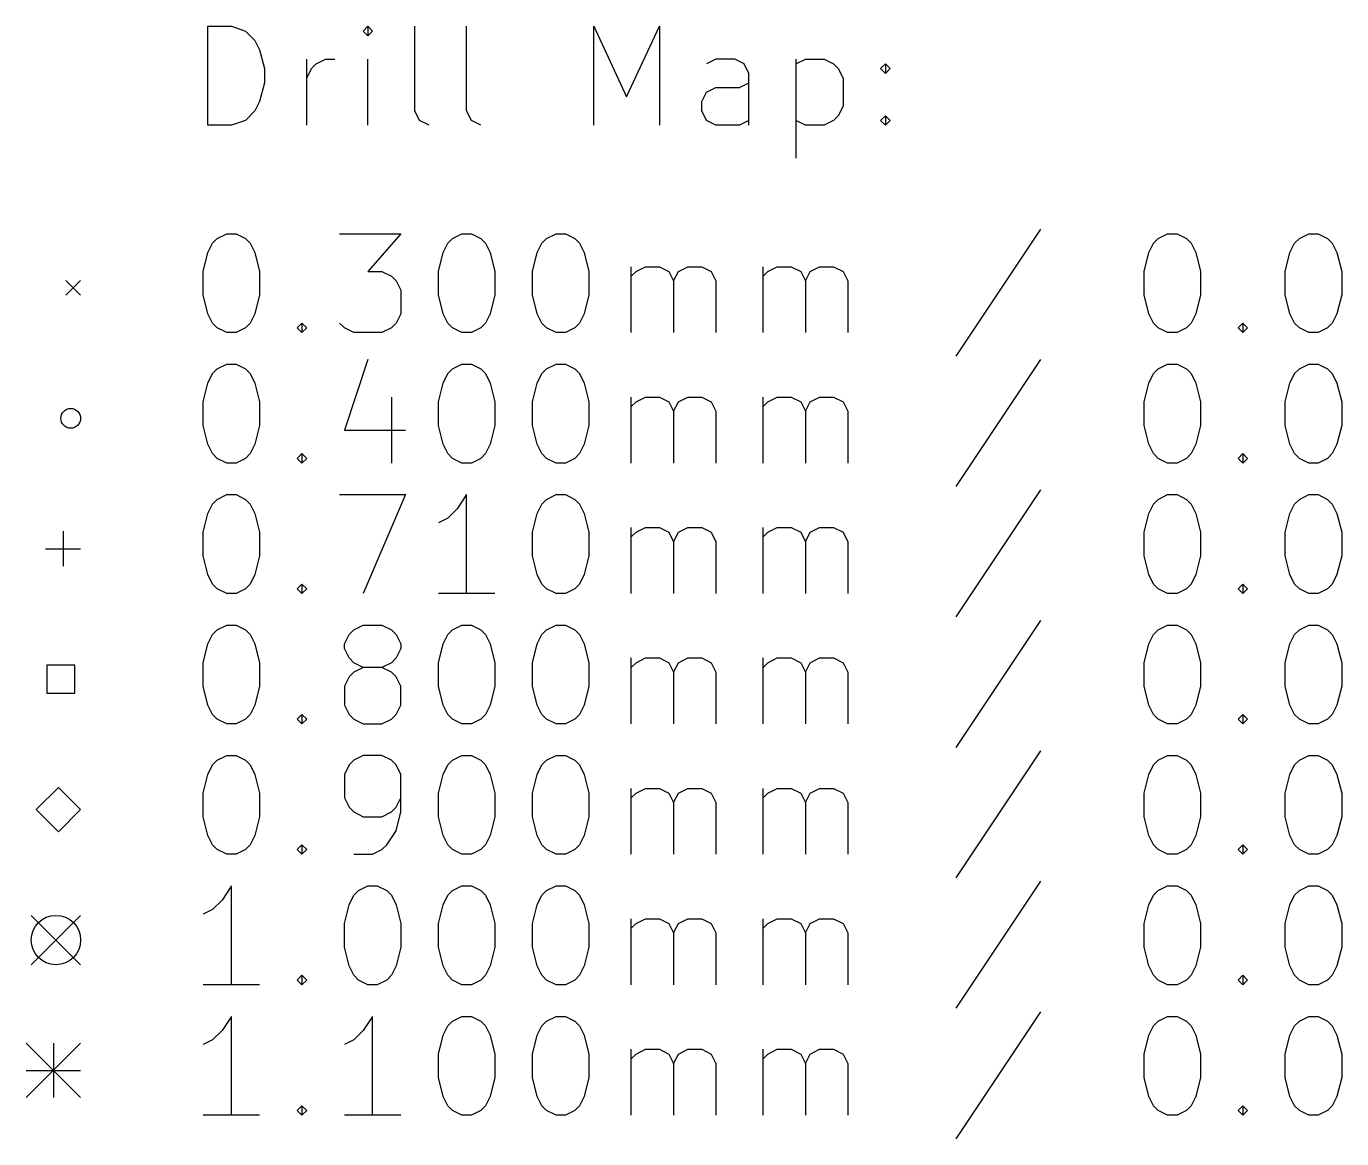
# Model space of a CAD drawing. Extents: x 56 to 278, y -164 to -19.
# Drawn here: x 55.85 to 82.48, y -163.67 to -141.16 of the extents above; entities that cross this region are included whole.
import ezdxf

# ---------------------------------------------------------------- set-up
doc = ezdxf.new("R2010")
doc.units = 0
doc.layers.add('BLACK', color=7, linetype='CONTINUOUS')

msp = doc.modelspace()

# ---------------------------------------------------------------- linework, layer by layer
at = {"layer": 'BLACK', "linetype": 'CONTINUOUS'}
for p, q in [((59.5262, -143.155), (59.5262, -141.155)), ((59.5262, -141.155), (60.0024, -141.155)), ((60.0024, -141.155), (60.2881, -141.25)), ((60.2881, -141.25), (60.4786, -141.44)), ((62.7643, -141.155), (62.669, -141.25)), ((62.669, -141.25), (62.7643, -141.345)), ((62.8595, -141.25), (62.7643, -141.155)), ((62.7643, -141.155), (62.7643, -141.345)), ((62.7643, -141.345), (62.8595, -141.25)), ((63.7167, -142.869), (63.7167, -141.155)), ((64.7643, -142.869), (64.7643, -141.155)), ((67.3357, -143.155), (67.3357, -141.155)), ((67.3357, -141.155), (68.0024, -142.583)), ((68.0024, -142.583), (68.669, -141.155)), ((68.669, -141.155), (68.669, -143.155)), ((60.4786, -141.44), (60.5738, -141.631)), ((60.5738, -141.631), (60.669, -142.012)), ((61.5262, -143.155), (61.5262, -141.821)), ((61.6214, -142.012), (61.7167, -141.917)), ((61.7167, -141.917), (61.9071, -141.821)), ((61.9071, -141.821), (62.0976, -141.821)), ((62.7643, -143.155), (62.7643, -141.821)), ((69.8119, -141.821), (69.6214, -141.917)), ((70.1929, -141.821), (69.8119, -141.821)), ((70.3833, -141.917), (70.1929, -141.821)), ((70.4786, -142.107), (70.3833, -141.917)), ((71.431, -141.821), (71.431, -143.821)), ((71.431, -141.917), (71.6214, -141.821)), ((71.6214, -141.821), (72.0024, -141.821)), ((72.0024, -141.821), (72.1929, -141.917)), ((72.1929, -141.917), (72.2881, -142.012)), ((73.1452, -142.012), (73.2405, -141.917)), ((73.2405, -141.917), (73.3357, -142.012)), ((73.2405, -141.917), (73.2405, -142.107)), ((60.669, -142.012), (60.669, -142.298)), ((61.5262, -142.202), (61.6214, -142.012)), ((70.4786, -143.155), (70.4786, -142.107)), ((72.2881, -142.012), (72.3833, -142.202)), ((73.2405, -142.107), (73.1452, -142.012)), ((73.3357, -142.012), (73.2405, -142.107)), ((60.669, -142.298), (60.5738, -142.679)), ((69.6214, -142.488), (69.8119, -142.393)), ((69.8119, -142.393), (70.2881, -142.393)), ((70.2881, -142.393), (70.4786, -142.298)), ((72.3833, -142.202), (72.3833, -142.774)), ((60.5738, -142.679), (60.4786, -142.869)), ((69.5262, -142.679), (69.6214, -142.488)), ((69.5262, -142.869), (69.5262, -142.679)), ((60.4786, -142.869), (60.2881, -143.06)), ((63.8119, -143.06), (63.7167, -142.869)), ((64.8595, -143.06), (64.7643, -142.869)), ((69.6214, -143.06), (69.5262, -142.869)), ((72.2881, -142.964), (72.1929, -143.06)), ((72.3833, -142.774), (72.2881, -142.964)), ((73.1452, -143.06), (73.2405, -142.964)), ((73.2405, -142.964), (73.3357, -143.06)), ((73.2405, -142.964), (73.2405, -143.155)), ((60.0024, -143.155), (59.5262, -143.155)), ((60.2881, -143.06), (60.0024, -143.155)), ((64.0024, -143.155), (63.8119, -143.06)), ((65.05, -143.155), (64.8595, -143.06)), ((69.8119, -143.155), (69.6214, -143.06)), ((70.2881, -143.155), (69.8119, -143.155)), ((70.4786, -143.06), (70.2881, -143.155)), ((71.6214, -143.155), (71.431, -143.06)), ((72.0024, -143.155), (71.6214, -143.155)), ((72.1929, -143.06), (72.0024, -143.155)), ((73.2405, -143.155), (73.1452, -143.06)), ((73.3357, -143.06), (73.2405, -143.155)), ((59.7167, -145.45), (59.9071, -145.355)), ((59.9071, -145.355), (60.0976, -145.355)), ((60.0976, -145.355), (60.2881, -145.45)), ((62.1929, -145.355), (63.431, -145.355)), ((63.431, -145.355), (62.7643, -146.117)), ((64.4786, -145.45), (64.669, -145.355)), ((64.669, -145.355), (64.8595, -145.355)), ((64.8595, -145.355), (65.05, -145.45)), ((66.3833, -145.45), (66.5738, -145.355)), ((66.5738, -145.355), (66.7643, -145.355)), ((66.7643, -145.355), (66.9548, -145.45)), ((76.3833, -145.26), (74.669, -147.831)), ((78.7643, -145.45), (78.9548, -145.355)), ((78.9548, -145.355), (79.1452, -145.355)), ((79.1452, -145.355), (79.3357, -145.45)), ((81.6214, -145.45), (81.8119, -145.355)), ((81.8119, -145.355), (82.0024, -145.355)), ((82.0024, -145.355), (82.1929, -145.45)), ((59.5262, -145.736), (59.6214, -145.545)), ((59.6214, -145.545), (59.7167, -145.45)), ((60.2881, -145.45), (60.3833, -145.545)), ((60.3833, -145.545), (60.4786, -145.736)), ((64.2881, -145.736), (64.3833, -145.545)), ((64.3833, -145.545), (64.4786, -145.45)), ((65.05, -145.45), (65.1452, -145.545)), ((65.1452, -145.545), (65.2405, -145.736)), ((66.1929, -145.736), (66.2881, -145.545)), ((66.2881, -145.545), (66.3833, -145.45)), ((66.9548, -145.45), (67.05, -145.545)), ((67.05, -145.545), (67.1452, -145.736)), ((78.5738, -145.736), (78.669, -145.545)), ((78.669, -145.545), (78.7643, -145.45)), ((79.3357, -145.45), (79.431, -145.545)), ((79.431, -145.545), (79.5262, -145.736)), ((81.431, -145.736), (81.5262, -145.545)), ((81.5262, -145.545), (81.6214, -145.45)), ((82.1929, -145.45), (82.2881, -145.545)), ((82.2881, -145.545), (82.3833, -145.736)), ((59.431, -146.117), (59.5262, -145.736)), ((60.4786, -145.736), (60.5738, -146.117)), ((64.1929, -146.117), (64.2881, -145.736)), ((65.2405, -145.736), (65.3357, -146.117)), ((66.0976, -146.117), (66.1929, -145.736)), ((67.1452, -145.736), (67.2405, -146.117)), ((78.4786, -146.117), (78.5738, -145.736)), ((79.5262, -145.736), (79.6214, -146.117)), ((81.3357, -146.117), (81.431, -145.736)), ((82.3833, -145.736), (82.4786, -146.117)), ((59.431, -146.593), (59.431, -146.117)), ((60.5738, -146.117), (60.5738, -146.593)), ((62.7643, -146.117), (63.05, -146.117)), ((63.05, -146.117), (63.2405, -146.212)), ((64.1929, -146.593), (64.1929, -146.117)), ((65.3357, -146.117), (65.3357, -146.593)), ((66.0976, -146.593), (66.0976, -146.117)), ((67.2405, -146.117), (67.2405, -146.593)), ((68.0976, -147.355), (68.0976, -146.021)), ((68.0976, -146.212), (68.1929, -146.117)), ((68.1929, -146.117), (68.3833, -146.021)), ((68.3833, -146.021), (68.669, -146.021)), ((68.669, -146.021), (68.8595, -146.117)), ((68.8595, -146.117), (68.9548, -146.307)), ((68.9548, -146.307), (69.05, -146.117)), ((69.05, -146.117), (69.2405, -146.021)), ((69.2405, -146.021), (69.5262, -146.021)), ((69.5262, -146.021), (69.7167, -146.117)), ((69.7167, -146.117), (69.8119, -146.307)), ((70.7643, -147.355), (70.7643, -146.021)), ((70.7643, -146.212), (70.8595, -146.117)), ((70.8595, -146.117), (71.05, -146.021)), ((71.05, -146.021), (71.3357, -146.021)), ((71.3357, -146.021), (71.5262, -146.117)), ((71.5262, -146.117), (71.6214, -146.307)), ((71.6214, -146.307), (71.7167, -146.117)), ((71.7167, -146.117), (71.9071, -146.021)), ((71.9071, -146.021), (72.1929, -146.021)), ((72.1929, -146.021), (72.3833, -146.117)), ((72.3833, -146.117), (72.4786, -146.307)), ((78.4786, -146.593), (78.4786, -146.117)), ((79.6214, -146.117), (79.6214, -146.593)), ((81.3357, -146.593), (81.3357, -146.117)), ((82.4786, -146.117), (82.4786, -146.593)), ((56.65, -146.3), (56.95, -146.6)), ((56.95, -146.3), (56.65, -146.6)), ((63.2405, -146.212), (63.3357, -146.307)), ((63.3357, -146.307), (63.431, -146.498)), ((68.9548, -146.307), (68.9548, -147.355)), ((69.8119, -146.307), (69.8119, -147.355)), ((71.6214, -146.307), (71.6214, -147.355)), ((72.4786, -146.307), (72.4786, -147.355)), ((59.5262, -146.974), (59.431, -146.593)), ((60.5738, -146.593), (60.4786, -146.974)), ((63.431, -146.498), (63.431, -146.974)), ((64.2881, -146.974), (64.1929, -146.593)), ((65.3357, -146.593), (65.2405, -146.974)), ((66.1929, -146.974), (66.0976, -146.593)), ((67.2405, -146.593), (67.1452, -146.974)), ((78.5738, -146.974), (78.4786, -146.593)), ((79.6214, -146.593), (79.5262, -146.974)), ((81.431, -146.974), (81.3357, -146.593)), ((82.4786, -146.593), (82.3833, -146.974)), ((59.6214, -147.164), (59.5262, -146.974)), ((60.4786, -146.974), (60.3833, -147.164)), ((63.431, -146.974), (63.3357, -147.164)), ((64.3833, -147.164), (64.2881, -146.974)), ((65.2405, -146.974), (65.1452, -147.164)), ((66.2881, -147.164), (66.1929, -146.974)), ((67.1452, -146.974), (67.05, -147.164)), ((78.669, -147.164), (78.5738, -146.974)), ((79.5262, -146.974), (79.431, -147.164)), ((81.5262, -147.164), (81.431, -146.974)), ((82.3833, -146.974), (82.2881, -147.164)), ((59.7167, -147.26), (59.6214, -147.164)), ((60.3833, -147.164), (60.2881, -147.26)), ((61.3357, -147.26), (61.431, -147.164)), ((61.431, -147.164), (61.5262, -147.26)), ((61.431, -147.164), (61.431, -147.355)), ((62.2881, -147.26), (62.1929, -147.164)), ((63.3357, -147.164), (63.2405, -147.26)), ((64.4786, -147.26), (64.3833, -147.164)), ((65.1452, -147.164), (65.05, -147.26)), ((66.3833, -147.26), (66.2881, -147.164)), ((67.05, -147.164), (66.9548, -147.26)), ((78.7643, -147.26), (78.669, -147.164)), ((79.431, -147.164), (79.3357, -147.26)), ((80.3833, -147.26), (80.4786, -147.164)), ((80.4786, -147.164), (80.5738, -147.26)), ((80.4786, -147.164), (80.4786, -147.355)), ((81.6214, -147.26), (81.5262, -147.164)), ((82.2881, -147.164), (82.1929, -147.26)), ((59.9071, -147.355), (59.7167, -147.26)), ((60.0976, -147.355), (59.9071, -147.355)), ((60.2881, -147.26), (60.0976, -147.355)), ((61.431, -147.355), (61.3357, -147.26)), ((61.5262, -147.26), (61.431, -147.355)), ((62.4786, -147.355), (62.2881, -147.26)), ((63.05, -147.355), (62.4786, -147.355)), ((63.2405, -147.26), (63.05, -147.355)), ((64.669, -147.355), (64.4786, -147.26)), ((64.8595, -147.355), (64.669, -147.355)), ((65.05, -147.26), (64.8595, -147.355)), ((66.5738, -147.355), (66.3833, -147.26)), ((66.7643, -147.355), (66.5738, -147.355)), ((66.9548, -147.26), (66.7643, -147.355)), ((78.9548, -147.355), (78.7643, -147.26)), ((79.1452, -147.355), (78.9548, -147.355)), ((79.3357, -147.26), (79.1452, -147.355)), ((80.4786, -147.355), (80.3833, -147.26)), ((80.5738, -147.26), (80.4786, -147.355)), ((81.8119, -147.355), (81.6214, -147.26)), ((82.0024, -147.355), (81.8119, -147.355)), ((82.1929, -147.26), (82.0024, -147.355)), ((59.7167, -148.09), (59.9071, -147.995)), ((59.9071, -147.995), (60.0976, -147.995)), ((60.0976, -147.995), (60.2881, -148.09)), ((62.7643, -147.9), (62.2881, -149.328)), ((64.4786, -148.09), (64.669, -147.995)), ((64.669, -147.995), (64.8595, -147.995)), ((64.8595, -147.995), (65.05, -148.09)), ((66.3833, -148.09), (66.5738, -147.995)), ((66.5738, -147.995), (66.7643, -147.995)), ((66.7643, -147.995), (66.9548, -148.09)), ((76.3833, -147.9), (74.669, -150.471)), ((78.7643, -148.09), (78.9548, -147.995)), ((78.9548, -147.995), (79.1452, -147.995)), ((79.1452, -147.995), (79.3357, -148.09)), ((81.6214, -148.09), (81.8119, -147.995)), ((81.8119, -147.995), (82.0024, -147.995)), ((82.0024, -147.995), (82.1929, -148.09)), ((59.5262, -148.376), (59.6214, -148.185)), ((59.6214, -148.185), (59.7167, -148.09)), ((60.2881, -148.09), (60.3833, -148.185)), ((60.3833, -148.185), (60.4786, -148.376)), ((64.2881, -148.376), (64.3833, -148.185)), ((64.3833, -148.185), (64.4786, -148.09)), ((65.05, -148.09), (65.1452, -148.185)), ((65.1452, -148.185), (65.2405, -148.376)), ((66.1929, -148.376), (66.2881, -148.185)), ((66.2881, -148.185), (66.3833, -148.09)), ((66.9548, -148.09), (67.05, -148.185)), ((67.05, -148.185), (67.1452, -148.376)), ((78.5738, -148.376), (78.669, -148.185)), ((78.669, -148.185), (78.7643, -148.09)), ((79.3357, -148.09), (79.431, -148.185)), ((79.431, -148.185), (79.5262, -148.376)), ((81.431, -148.376), (81.5262, -148.185)), ((81.5262, -148.185), (81.6214, -148.09)), ((82.1929, -148.09), (82.2881, -148.185)), ((82.2881, -148.185), (82.3833, -148.376)), ((59.431, -148.757), (59.5262, -148.376)), ((60.4786, -148.376), (60.5738, -148.757)), ((64.1929, -148.757), (64.2881, -148.376)), ((65.2405, -148.376), (65.3357, -148.757)), ((66.0976, -148.757), (66.1929, -148.376)), ((67.1452, -148.376), (67.2405, -148.757)), ((78.4786, -148.757), (78.5738, -148.376)), ((79.5262, -148.376), (79.6214, -148.757)), ((81.3357, -148.757), (81.431, -148.376)), ((82.3833, -148.376), (82.4786, -148.757)), ((59.431, -149.233), (59.431, -148.757)), ((60.5738, -148.757), (60.5738, -149.233)), ((63.2405, -148.661), (63.2405, -149.995)), ((64.1929, -149.233), (64.1929, -148.757)), ((65.3357, -148.757), (65.3357, -149.233)), ((66.0976, -149.233), (66.0976, -148.757)), ((67.2405, -148.757), (67.2405, -149.233)), ((68.0976, -149.995), (68.0976, -148.661)), ((68.0976, -148.852), (68.1929, -148.757)), ((68.1929, -148.757), (68.3833, -148.661)), ((68.3833, -148.661), (68.669, -148.661)), ((68.669, -148.661), (68.8595, -148.757)), ((68.8595, -148.757), (68.9548, -148.947)), ((68.9548, -148.947), (69.05, -148.757)), ((69.05, -148.757), (69.2405, -148.661)), ((69.2405, -148.661), (69.5262, -148.661)), ((69.5262, -148.661), (69.7167, -148.757)), ((69.7167, -148.757), (69.8119, -148.947)), ((70.7643, -149.995), (70.7643, -148.661)), ((70.7643, -148.852), (70.8595, -148.757)), ((70.8595, -148.757), (71.05, -148.661)), ((71.05, -148.661), (71.3357, -148.661)), ((71.3357, -148.661), (71.5262, -148.757)), ((71.5262, -148.757), (71.6214, -148.947)), ((71.6214, -148.947), (71.7167, -148.757)), ((71.7167, -148.757), (71.9071, -148.661)), ((71.9071, -148.661), (72.1929, -148.661)), ((72.1929, -148.661), (72.3833, -148.757)), ((72.3833, -148.757), (72.4786, -148.947)), ((78.4786, -149.233), (78.4786, -148.757)), ((79.6214, -148.757), (79.6214, -149.233)), ((81.3357, -149.233), (81.3357, -148.757)), ((82.4786, -148.757), (82.4786, -149.233)), ((68.9548, -148.947), (68.9548, -149.995)), ((69.8119, -148.947), (69.8119, -149.995)), ((71.6214, -148.947), (71.6214, -149.995)), ((72.4786, -148.947), (72.4786, -149.995)), ((59.5262, -149.614), (59.431, -149.233)), ((60.5738, -149.233), (60.4786, -149.614)), ((62.2881, -149.328), (63.5262, -149.328)), ((64.2881, -149.614), (64.1929, -149.233)), ((65.3357, -149.233), (65.2405, -149.614)), ((66.1929, -149.614), (66.0976, -149.233)), ((67.2405, -149.233), (67.1452, -149.614)), ((78.5738, -149.614), (78.4786, -149.233)), ((79.6214, -149.233), (79.5262, -149.614)), ((81.431, -149.614), (81.3357, -149.233)), ((82.4786, -149.233), (82.3833, -149.614)), ((59.6214, -149.804), (59.5262, -149.614)), ((60.4786, -149.614), (60.3833, -149.804)), ((64.3833, -149.804), (64.2881, -149.614)), ((65.2405, -149.614), (65.1452, -149.804)), ((66.2881, -149.804), (66.1929, -149.614)), ((67.1452, -149.614), (67.05, -149.804)), ((78.669, -149.804), (78.5738, -149.614)), ((79.5262, -149.614), (79.431, -149.804)), ((81.5262, -149.804), (81.431, -149.614)), ((82.3833, -149.614), (82.2881, -149.804)), ((59.7167, -149.9), (59.6214, -149.804)), ((59.9071, -149.995), (59.7167, -149.9)), ((60.2881, -149.9), (60.0976, -149.995)), ((60.3833, -149.804), (60.2881, -149.9)), ((61.3357, -149.9), (61.431, -149.804)), ((61.431, -149.995), (61.3357, -149.9)), ((61.431, -149.804), (61.5262, -149.9)), ((61.431, -149.804), (61.431, -149.995)), ((61.5262, -149.9), (61.431, -149.995)), ((64.4786, -149.9), (64.3833, -149.804)), ((64.669, -149.995), (64.4786, -149.9)), ((65.05, -149.9), (64.8595, -149.995)), ((65.1452, -149.804), (65.05, -149.9)), ((66.3833, -149.9), (66.2881, -149.804)), ((66.5738, -149.995), (66.3833, -149.9)), ((66.9548, -149.9), (66.7643, -149.995)), ((67.05, -149.804), (66.9548, -149.9)), ((78.7643, -149.9), (78.669, -149.804)), ((78.9548, -149.995), (78.7643, -149.9)), ((79.3357, -149.9), (79.1452, -149.995)), ((79.431, -149.804), (79.3357, -149.9)), ((80.3833, -149.9), (80.4786, -149.804)), ((80.4786, -149.995), (80.3833, -149.9)), ((80.4786, -149.804), (80.5738, -149.9)), ((80.4786, -149.804), (80.4786, -149.995)), ((80.5738, -149.9), (80.4786, -149.995)), ((81.6214, -149.9), (81.5262, -149.804)), ((81.8119, -149.995), (81.6214, -149.9)), ((82.1929, -149.9), (82.0024, -149.995)), ((82.2881, -149.804), (82.1929, -149.9)), ((60.0976, -149.995), (59.9071, -149.995)), ((64.8595, -149.995), (64.669, -149.995)), ((66.7643, -149.995), (66.5738, -149.995)), ((79.1452, -149.995), (78.9548, -149.995)), ((82.0024, -149.995), (81.8119, -149.995)), ((59.7167, -150.73), (59.9071, -150.635)), ((59.9071, -150.635), (60.0976, -150.635)), ((60.0976, -150.635), (60.2881, -150.73)), ((62.1929, -150.635), (63.5262, -150.635)), ((63.5262, -150.635), (62.669, -152.635)), ((64.7643, -150.635), (64.5738, -150.92)), ((64.7643, -152.635), (64.7643, -150.635)), ((66.3833, -150.73), (66.5738, -150.635)), ((66.5738, -150.635), (66.7643, -150.635)), ((66.7643, -150.635), (66.9548, -150.73)), ((76.3833, -150.54), (74.669, -153.111)), ((78.7643, -150.73), (78.9548, -150.635)), ((78.9548, -150.635), (79.1452, -150.635)), ((79.1452, -150.635), (79.3357, -150.73)), ((81.6214, -150.73), (81.8119, -150.635)), ((81.8119, -150.635), (82.0024, -150.635)), ((82.0024, -150.635), (82.1929, -150.73)), ((59.5262, -151.016), (59.6214, -150.825)), ((59.6214, -150.825), (59.7167, -150.73)), ((60.2881, -150.73), (60.3833, -150.825)), ((60.3833, -150.825), (60.4786, -151.016)), ((64.5738, -150.92), (64.3833, -151.111)), ((66.1929, -151.016), (66.2881, -150.825)), ((66.2881, -150.825), (66.3833, -150.73)), ((66.9548, -150.73), (67.05, -150.825)), ((67.05, -150.825), (67.1452, -151.016)), ((78.5738, -151.016), (78.669, -150.825)), ((78.669, -150.825), (78.7643, -150.73)), ((79.3357, -150.73), (79.431, -150.825)), ((79.431, -150.825), (79.5262, -151.016)), ((81.431, -151.016), (81.5262, -150.825)), ((81.5262, -150.825), (81.6214, -150.73)), ((82.1929, -150.73), (82.2881, -150.825)), ((82.2881, -150.825), (82.3833, -151.016)), ((59.431, -151.397), (59.5262, -151.016)), ((60.4786, -151.016), (60.5738, -151.397)), ((64.3833, -151.111), (64.1929, -151.206)), ((66.0976, -151.397), (66.1929, -151.016)), ((67.1452, -151.016), (67.2405, -151.397)), ((78.4786, -151.397), (78.5738, -151.016)), ((79.5262, -151.016), (79.6214, -151.397)), ((81.3357, -151.397), (81.431, -151.016)), ((82.3833, -151.016), (82.4786, -151.397)), ((56.595, -151.375), (56.595, -152.085)), ((59.431, -151.873), (59.431, -151.397)), ((60.5738, -151.397), (60.5738, -151.873)), ((66.0976, -151.873), (66.0976, -151.397)), ((67.2405, -151.397), (67.2405, -151.873)), ((68.0976, -152.635), (68.0976, -151.301)), ((68.0976, -151.492), (68.1929, -151.397)), ((68.1929, -151.397), (68.3833, -151.301)), ((68.3833, -151.301), (68.669, -151.301)), ((68.669, -151.301), (68.8595, -151.397)), ((68.8595, -151.397), (68.9548, -151.587)), ((68.9548, -151.587), (69.05, -151.397)), ((69.05, -151.397), (69.2405, -151.301)), ((69.2405, -151.301), (69.5262, -151.301)), ((69.5262, -151.301), (69.7167, -151.397)), ((69.7167, -151.397), (69.8119, -151.587)), ((70.7643, -152.635), (70.7643, -151.301)), ((70.7643, -151.492), (70.8595, -151.397)), ((70.8595, -151.397), (71.05, -151.301)), ((71.05, -151.301), (71.3357, -151.301)), ((71.3357, -151.301), (71.5262, -151.397)), ((71.5262, -151.397), (71.6214, -151.587)), ((71.6214, -151.587), (71.7167, -151.397)), ((71.7167, -151.397), (71.9071, -151.301)), ((71.9071, -151.301), (72.1929, -151.301)), ((72.1929, -151.301), (72.3833, -151.397)), ((72.3833, -151.397), (72.4786, -151.587)), ((78.4786, -151.873), (78.4786, -151.397)), ((79.6214, -151.397), (79.6214, -151.873)), ((81.3357, -151.873), (81.3357, -151.397)), ((82.4786, -151.397), (82.4786, -151.873)), ((56.24, -151.73), (56.95, -151.73)), ((68.9548, -151.587), (68.9548, -152.635)), ((69.8119, -151.587), (69.8119, -152.635)), ((71.6214, -151.587), (71.6214, -152.635)), ((72.4786, -151.587), (72.4786, -152.635)), ((59.5262, -152.254), (59.431, -151.873)), ((60.5738, -151.873), (60.4786, -152.254)), ((66.1929, -152.254), (66.0976, -151.873)), ((67.2405, -151.873), (67.1452, -152.254)), ((78.5738, -152.254), (78.4786, -151.873)), ((79.6214, -151.873), (79.5262, -152.254)), ((81.431, -152.254), (81.3357, -151.873)), ((82.4786, -151.873), (82.3833, -152.254)), ((59.6214, -152.444), (59.5262, -152.254)), ((60.4786, -152.254), (60.3833, -152.444)), ((66.2881, -152.444), (66.1929, -152.254)), ((67.1452, -152.254), (67.05, -152.444)), ((78.669, -152.444), (78.5738, -152.254)), ((79.5262, -152.254), (79.431, -152.444)), ((81.5262, -152.444), (81.431, -152.254)), ((82.3833, -152.254), (82.2881, -152.444)), ((59.7167, -152.54), (59.6214, -152.444)), ((59.9071, -152.635), (59.7167, -152.54)), ((60.2881, -152.54), (60.0976, -152.635)), ((60.3833, -152.444), (60.2881, -152.54)), ((61.3357, -152.54), (61.431, -152.444)), ((61.431, -152.635), (61.3357, -152.54)), ((61.431, -152.444), (61.5262, -152.54)), ((61.431, -152.444), (61.431, -152.635)), ((61.5262, -152.54), (61.431, -152.635)), ((66.3833, -152.54), (66.2881, -152.444)), ((66.5738, -152.635), (66.3833, -152.54)), ((66.9548, -152.54), (66.7643, -152.635)), ((67.05, -152.444), (66.9548, -152.54)), ((78.7643, -152.54), (78.669, -152.444)), ((78.9548, -152.635), (78.7643, -152.54)), ((79.3357, -152.54), (79.1452, -152.635)), ((79.431, -152.444), (79.3357, -152.54)), ((80.3833, -152.54), (80.4786, -152.444)), ((80.4786, -152.635), (80.3833, -152.54)), ((80.4786, -152.444), (80.5738, -152.54)), ((80.4786, -152.444), (80.4786, -152.635)), ((80.5738, -152.54), (80.4786, -152.635)), ((81.6214, -152.54), (81.5262, -152.444)), ((81.8119, -152.635), (81.6214, -152.54)), ((82.1929, -152.54), (82.0024, -152.635)), ((82.2881, -152.444), (82.1929, -152.54)), ((60.0976, -152.635), (59.9071, -152.635)), ((65.3357, -152.635), (64.1929, -152.635)), ((66.7643, -152.635), (66.5738, -152.635)), ((79.1452, -152.635), (78.9548, -152.635)), ((82.0024, -152.635), (81.8119, -152.635)), ((59.6214, -153.465), (59.7167, -153.37)), ((59.7167, -153.37), (59.9071, -153.275)), ((59.9071, -153.275), (60.0976, -153.275)), ((60.0976, -153.275), (60.2881, -153.37)), ((60.2881, -153.37), (60.3833, -153.465)), ((62.3833, -153.465), (62.4786, -153.37)), ((62.4786, -153.37), (62.669, -153.275)), ((62.669, -153.275), (63.05, -153.275)), ((63.05, -153.275), (63.2405, -153.37)), ((63.2405, -153.37), (63.3357, -153.465)), ((64.3833, -153.465), (64.4786, -153.37)), ((64.4786, -153.37), (64.669, -153.275)), ((64.669, -153.275), (64.8595, -153.275)), ((64.8595, -153.275), (65.05, -153.37)), ((65.05, -153.37), (65.1452, -153.465)), ((66.2881, -153.465), (66.3833, -153.37)), ((66.3833, -153.37), (66.5738, -153.275)), ((66.5738, -153.275), (66.7643, -153.275)), ((66.7643, -153.275), (66.9548, -153.37)), ((66.9548, -153.37), (67.05, -153.465)), ((76.3833, -153.18), (74.669, -155.751)), ((78.669, -153.465), (78.7643, -153.37)), ((78.7643, -153.37), (78.9548, -153.275)), ((78.9548, -153.275), (79.1452, -153.275)), ((79.1452, -153.275), (79.3357, -153.37)), ((79.3357, -153.37), (79.431, -153.465)), ((81.5262, -153.465), (81.6214, -153.37)), ((81.6214, -153.37), (81.8119, -153.275)), ((81.8119, -153.275), (82.0024, -153.275)), ((82.0024, -153.275), (82.1929, -153.37)), ((82.1929, -153.37), (82.2881, -153.465)), ((59.5262, -153.656), (59.6214, -153.465)), ((60.3833, -153.465), (60.4786, -153.656)), ((62.2881, -153.656), (62.3833, -153.465)), ((63.3357, -153.465), (63.431, -153.656)), ((64.2881, -153.656), (64.3833, -153.465)), ((65.1452, -153.465), (65.2405, -153.656)), ((66.1929, -153.656), (66.2881, -153.465)), ((67.05, -153.465), (67.1452, -153.656)), ((78.5738, -153.656), (78.669, -153.465)), ((79.431, -153.465), (79.5262, -153.656)), ((81.431, -153.656), (81.5262, -153.465)), ((82.2881, -153.465), (82.3833, -153.656)), ((59.431, -154.037), (59.5262, -153.656)), ((60.4786, -153.656), (60.5738, -154.037)), ((62.2881, -153.751), (62.2881, -153.656)), ((62.3833, -153.941), (62.2881, -153.751)), ((63.431, -153.751), (63.3357, -153.941)), ((63.431, -153.656), (63.431, -153.751)), ((64.1929, -154.037), (64.2881, -153.656)), ((65.2405, -153.656), (65.3357, -154.037)), ((66.0976, -154.037), (66.1929, -153.656)), ((67.1452, -153.656), (67.2405, -154.037)), ((78.4786, -154.037), (78.5738, -153.656)), ((79.5262, -153.656), (79.6214, -154.037)), ((81.3357, -154.037), (81.431, -153.656)), ((82.3833, -153.656), (82.4786, -154.037)), ((56.8328, -154.087), (56.2672, -154.087)), ((56.2672, -154.087), (56.2672, -154.653)), ((56.8328, -154.653), (56.8328, -154.087)), ((59.431, -154.513), (59.431, -154.037)), ((60.5738, -154.037), (60.5738, -154.513)), ((62.4786, -154.037), (62.3833, -153.941)), ((62.669, -154.132), (62.4786, -154.037)), ((62.669, -154.132), (62.4786, -154.227)), ((63.05, -154.132), (62.669, -154.132)), ((63.2405, -154.037), (63.05, -154.132)), ((63.2405, -154.227), (63.05, -154.132)), ((63.3357, -153.941), (63.2405, -154.037)), ((64.1929, -154.513), (64.1929, -154.037)), ((65.3357, -154.037), (65.3357, -154.513)), ((66.0976, -154.513), (66.0976, -154.037)), ((67.2405, -154.037), (67.2405, -154.513)), ((68.0976, -155.275), (68.0976, -153.941)), ((68.0976, -154.132), (68.1929, -154.037)), ((68.1929, -154.037), (68.3833, -153.941)), ((68.3833, -153.941), (68.669, -153.941)), ((68.669, -153.941), (68.8595, -154.037)), ((68.8595, -154.037), (68.9548, -154.227)), ((68.9548, -154.227), (69.05, -154.037)), ((69.05, -154.037), (69.2405, -153.941)), ((69.2405, -153.941), (69.5262, -153.941)), ((69.5262, -153.941), (69.7167, -154.037)), ((69.7167, -154.037), (69.8119, -154.227)), ((70.7643, -155.275), (70.7643, -153.941)), ((70.7643, -154.132), (70.8595, -154.037)), ((70.8595, -154.037), (71.05, -153.941)), ((71.05, -153.941), (71.3357, -153.941)), ((71.3357, -153.941), (71.5262, -154.037)), ((71.5262, -154.037), (71.6214, -154.227)), ((71.6214, -154.227), (71.7167, -154.037)), ((71.7167, -154.037), (71.9071, -153.941)), ((71.9071, -153.941), (72.1929, -153.941)), ((72.1929, -153.941), (72.3833, -154.037)), ((72.3833, -154.037), (72.4786, -154.227)), ((78.4786, -154.513), (78.4786, -154.037)), ((79.6214, -154.037), (79.6214, -154.513)), ((81.3357, -154.513), (81.3357, -154.037)), ((82.4786, -154.037), (82.4786, -154.513)), ((62.3833, -154.322), (62.2881, -154.513)), ((62.4786, -154.227), (62.3833, -154.322)), ((63.3357, -154.322), (63.2405, -154.227)), ((63.431, -154.513), (63.3357, -154.322)), ((68.9548, -154.227), (68.9548, -155.275)), ((69.8119, -154.227), (69.8119, -155.275)), ((71.6214, -154.227), (71.6214, -155.275)), ((72.4786, -154.227), (72.4786, -155.275)), ((56.2672, -154.653), (56.8328, -154.653)), ((59.5262, -154.894), (59.431, -154.513)), ((60.5738, -154.513), (60.4786, -154.894)), ((62.2881, -154.513), (62.2881, -154.894)), ((63.431, -154.894), (63.431, -154.513)), ((64.2881, -154.894), (64.1929, -154.513)), ((65.3357, -154.513), (65.2405, -154.894)), ((66.1929, -154.894), (66.0976, -154.513)), ((67.2405, -154.513), (67.1452, -154.894)), ((78.5738, -154.894), (78.4786, -154.513)), ((79.6214, -154.513), (79.5262, -154.894)), ((81.431, -154.894), (81.3357, -154.513)), ((82.4786, -154.513), (82.3833, -154.894)), ((59.6214, -155.084), (59.5262, -154.894)), ((60.4786, -154.894), (60.3833, -155.084)), ((62.2881, -154.894), (62.3833, -155.084)), ((63.3357, -155.084), (63.431, -154.894)), ((64.3833, -155.084), (64.2881, -154.894)), ((65.2405, -154.894), (65.1452, -155.084)), ((66.2881, -155.084), (66.1929, -154.894)), ((67.1452, -154.894), (67.05, -155.084)), ((78.669, -155.084), (78.5738, -154.894)), ((79.5262, -154.894), (79.431, -155.084)), ((81.5262, -155.084), (81.431, -154.894)), ((82.3833, -154.894), (82.2881, -155.084)), ((59.7167, -155.18), (59.6214, -155.084)), ((59.9071, -155.275), (59.7167, -155.18)), ((60.2881, -155.18), (60.0976, -155.275)), ((60.3833, -155.084), (60.2881, -155.18)), ((61.3357, -155.18), (61.431, -155.084)), ((61.431, -155.275), (61.3357, -155.18)), ((61.431, -155.084), (61.5262, -155.18)), ((61.431, -155.084), (61.431, -155.275)), ((61.5262, -155.18), (61.431, -155.275)), ((62.3833, -155.084), (62.4786, -155.18)), ((62.4786, -155.18), (62.669, -155.275)), ((63.05, -155.275), (63.2405, -155.18)), ((63.2405, -155.18), (63.3357, -155.084)), ((64.4786, -155.18), (64.3833, -155.084)), ((64.669, -155.275), (64.4786, -155.18)), ((65.05, -155.18), (64.8595, -155.275)), ((65.1452, -155.084), (65.05, -155.18)), ((66.3833, -155.18), (66.2881, -155.084)), ((66.5738, -155.275), (66.3833, -155.18)), ((66.9548, -155.18), (66.7643, -155.275)), ((67.05, -155.084), (66.9548, -155.18)), ((78.7643, -155.18), (78.669, -155.084)), ((78.9548, -155.275), (78.7643, -155.18)), ((79.3357, -155.18), (79.1452, -155.275)), ((79.431, -155.084), (79.3357, -155.18)), ((80.3833, -155.18), (80.4786, -155.084)), ((80.4786, -155.275), (80.3833, -155.18)), ((80.4786, -155.084), (80.5738, -155.18)), ((80.4786, -155.084), (80.4786, -155.275)), ((80.5738, -155.18), (80.4786, -155.275)), ((81.6214, -155.18), (81.5262, -155.084)), ((81.8119, -155.275), (81.6214, -155.18)), ((82.1929, -155.18), (82.0024, -155.275)), ((82.2881, -155.084), (82.1929, -155.18)), ((60.0976, -155.275), (59.9071, -155.275)), ((62.669, -155.275), (63.05, -155.275)), ((64.8595, -155.275), (64.669, -155.275)), ((66.7643, -155.275), (66.5738, -155.275)), ((79.1452, -155.275), (78.9548, -155.275)), ((82.0024, -155.275), (81.8119, -155.275)), ((59.6214, -156.105), (59.7167, -156.01)), ((59.7167, -156.01), (59.9071, -155.915)), ((59.9071, -155.915), (60.0976, -155.915)), ((60.0976, -155.915), (60.2881, -156.01)), ((60.2881, -156.01), (60.3833, -156.105)), ((62.4786, -156.01), (62.3833, -156.105)), ((62.669, -155.915), (62.4786, -156.01)), ((63.05, -155.915), (62.669, -155.915)), ((63.2405, -156.01), (63.05, -155.915)), ((63.3357, -156.105), (63.2405, -156.01)), ((64.3833, -156.105), (64.4786, -156.01)), ((64.4786, -156.01), (64.669, -155.915)), ((64.669, -155.915), (64.8595, -155.915)), ((64.8595, -155.915), (65.05, -156.01)), ((65.05, -156.01), (65.1452, -156.105)), ((66.2881, -156.105), (66.3833, -156.01)), ((66.3833, -156.01), (66.5738, -155.915)), ((66.5738, -155.915), (66.7643, -155.915)), ((66.7643, -155.915), (66.9548, -156.01)), ((66.9548, -156.01), (67.05, -156.105)), ((76.3833, -155.82), (74.669, -158.391)), ((78.669, -156.105), (78.7643, -156.01)), ((78.7643, -156.01), (78.9548, -155.915)), ((78.9548, -155.915), (79.1452, -155.915)), ((79.1452, -155.915), (79.3357, -156.01)), ((79.3357, -156.01), (79.431, -156.105)), ((81.5262, -156.105), (81.6214, -156.01)), ((81.6214, -156.01), (81.8119, -155.915)), ((81.8119, -155.915), (82.0024, -155.915)), ((82.0024, -155.915), (82.1929, -156.01)), ((82.1929, -156.01), (82.2881, -156.105)), ((59.431, -156.677), (59.5262, -156.296)), ((59.5262, -156.296), (59.6214, -156.105)), ((60.3833, -156.105), (60.4786, -156.296)), ((60.4786, -156.296), (60.5738, -156.677)), ((62.3833, -156.105), (62.2881, -156.296)), ((62.2881, -156.296), (62.2881, -156.772)), ((63.431, -156.296), (63.3357, -156.105)), ((63.431, -157.058), (63.431, -156.296)), ((64.1929, -156.677), (64.2881, -156.296)), ((64.2881, -156.296), (64.3833, -156.105)), ((65.1452, -156.105), (65.2405, -156.296)), ((65.2405, -156.296), (65.3357, -156.677)), ((66.0976, -156.677), (66.1929, -156.296)), ((66.1929, -156.296), (66.2881, -156.105)), ((67.05, -156.105), (67.1452, -156.296)), ((67.1452, -156.296), (67.2405, -156.677)), ((78.4786, -156.677), (78.5738, -156.296)), ((78.5738, -156.296), (78.669, -156.105)), ((79.431, -156.105), (79.5262, -156.296)), ((79.5262, -156.296), (79.6214, -156.677)), ((81.3357, -156.677), (81.431, -156.296)), ((81.431, -156.296), (81.5262, -156.105)), ((82.2881, -156.105), (82.3833, -156.296)), ((82.3833, -156.296), (82.4786, -156.677)), ((56.5, -156.56), (56.05, -157.01)), ((56.95, -157.01), (56.5, -156.56)), ((59.431, -157.153), (59.431, -156.677)), ((60.5738, -156.677), (60.5738, -157.153)), ((62.2881, -156.772), (62.3833, -156.962)), ((63.3357, -156.962), (63.431, -156.772)), ((64.1929, -157.153), (64.1929, -156.677)), ((65.3357, -156.677), (65.3357, -157.153)), ((66.0976, -157.153), (66.0976, -156.677)), ((67.2405, -156.677), (67.2405, -157.153)), ((68.0976, -157.915), (68.0976, -156.581)), ((68.0976, -156.772), (68.1929, -156.677)), ((68.1929, -156.677), (68.3833, -156.581)), ((68.3833, -156.581), (68.669, -156.581)), ((68.669, -156.581), (68.8595, -156.677)), ((68.8595, -156.677), (68.9548, -156.867)), ((68.9548, -156.867), (69.05, -156.677)), ((69.05, -156.677), (69.2405, -156.581)), ((69.2405, -156.581), (69.5262, -156.581)), ((69.5262, -156.581), (69.7167, -156.677)), ((69.7167, -156.677), (69.8119, -156.867)), ((70.7643, -157.915), (70.7643, -156.581)), ((70.7643, -156.772), (70.8595, -156.677)), ((70.8595, -156.677), (71.05, -156.581)), ((71.05, -156.581), (71.3357, -156.581)), ((71.3357, -156.581), (71.5262, -156.677)), ((71.5262, -156.677), (71.6214, -156.867)), ((71.6214, -156.867), (71.7167, -156.677)), ((71.7167, -156.677), (71.9071, -156.581)), ((71.9071, -156.581), (72.1929, -156.581)), ((72.1929, -156.581), (72.3833, -156.677)), ((72.3833, -156.677), (72.4786, -156.867)), ((78.4786, -157.153), (78.4786, -156.677)), ((79.6214, -156.677), (79.6214, -157.153)), ((81.3357, -157.153), (81.3357, -156.677)), ((82.4786, -156.677), (82.4786, -157.153)), ((56.05, -157.01), (56.5, -157.46)), ((56.5, -157.46), (56.95, -157.01)), ((62.3833, -156.962), (62.4786, -157.058)), ((62.4786, -157.058), (62.669, -157.153)), ((63.05, -157.153), (63.2405, -157.058)), ((63.2405, -157.058), (63.3357, -156.962)), ((63.3357, -157.439), (63.431, -157.058)), ((68.9548, -156.867), (68.9548, -157.915)), ((69.8119, -156.867), (69.8119, -157.915)), ((71.6214, -156.867), (71.6214, -157.915)), ((72.4786, -156.867), (72.4786, -157.915)), ((59.5262, -157.534), (59.431, -157.153)), ((60.5738, -157.153), (60.4786, -157.534)), ((62.669, -157.153), (63.05, -157.153)), ((64.2881, -157.534), (64.1929, -157.153)), ((65.3357, -157.153), (65.2405, -157.534)), ((66.1929, -157.534), (66.0976, -157.153)), ((67.2405, -157.153), (67.1452, -157.534)), ((78.5738, -157.534), (78.4786, -157.153)), ((79.6214, -157.153), (79.5262, -157.534)), ((81.431, -157.534), (81.3357, -157.153)), ((82.4786, -157.153), (82.3833, -157.534)), ((59.6214, -157.724), (59.5262, -157.534)), ((60.4786, -157.534), (60.3833, -157.724)), ((63.1452, -157.724), (63.3357, -157.439)), ((64.3833, -157.724), (64.2881, -157.534)), ((65.2405, -157.534), (65.1452, -157.724)), ((66.2881, -157.724), (66.1929, -157.534)), ((67.1452, -157.534), (67.05, -157.724)), ((78.669, -157.724), (78.5738, -157.534)), ((79.5262, -157.534), (79.431, -157.724)), ((81.5262, -157.724), (81.431, -157.534)), ((82.3833, -157.534), (82.2881, -157.724)), ((59.7167, -157.82), (59.6214, -157.724)), ((59.9071, -157.915), (59.7167, -157.82)), ((60.2881, -157.82), (60.0976, -157.915)), ((60.3833, -157.724), (60.2881, -157.82)), ((61.3357, -157.82), (61.431, -157.724)), ((61.431, -157.915), (61.3357, -157.82)), ((61.431, -157.724), (61.5262, -157.82)), ((61.431, -157.724), (61.431, -157.915)), ((61.5262, -157.82), (61.431, -157.915)), ((62.8595, -157.915), (63.05, -157.82)), ((63.05, -157.82), (63.1452, -157.724)), ((64.4786, -157.82), (64.3833, -157.724)), ((64.669, -157.915), (64.4786, -157.82)), ((65.05, -157.82), (64.8595, -157.915)), ((65.1452, -157.724), (65.05, -157.82)), ((66.3833, -157.82), (66.2881, -157.724)), ((66.5738, -157.915), (66.3833, -157.82)), ((66.9548, -157.82), (66.7643, -157.915)), ((67.05, -157.724), (66.9548, -157.82)), ((78.7643, -157.82), (78.669, -157.724)), ((78.9548, -157.915), (78.7643, -157.82)), ((79.3357, -157.82), (79.1452, -157.915)), ((79.431, -157.724), (79.3357, -157.82)), ((80.3833, -157.82), (80.4786, -157.724)), ((80.4786, -157.915), (80.3833, -157.82)), ((80.4786, -157.724), (80.5738, -157.82)), ((80.4786, -157.724), (80.4786, -157.915)), ((80.5738, -157.82), (80.4786, -157.915)), ((81.6214, -157.82), (81.5262, -157.724)), ((81.8119, -157.915), (81.6214, -157.82)), ((82.1929, -157.82), (82.0024, -157.915)), ((82.2881, -157.724), (82.1929, -157.82)), ((60.0976, -157.915), (59.9071, -157.915)), ((62.4786, -157.915), (62.8595, -157.915)), ((64.8595, -157.915), (64.669, -157.915)), ((66.7643, -157.915), (66.5738, -157.915)), ((79.1452, -157.915), (78.9548, -157.915)), ((82.0024, -157.915), (81.8119, -157.915)), ((60.0024, -158.555), (59.8119, -158.84)), ((60.0024, -160.555), (60.0024, -158.555)), ((62.4786, -158.745), (62.5738, -158.65)), ((62.5738, -158.65), (62.7643, -158.555)), ((62.7643, -158.555), (62.9548, -158.555)), ((62.9548, -158.555), (63.1452, -158.65)), ((63.1452, -158.65), (63.2405, -158.745)), ((64.3833, -158.745), (64.4786, -158.65)), ((64.4786, -158.65), (64.669, -158.555)), ((64.669, -158.555), (64.8595, -158.555)), ((64.8595, -158.555), (65.05, -158.65)), ((65.05, -158.65), (65.1452, -158.745)), ((66.2881, -158.745), (66.3833, -158.65)), ((66.3833, -158.65), (66.5738, -158.555)), ((66.5738, -158.555), (66.7643, -158.555)), ((66.7643, -158.555), (66.9548, -158.65)), ((66.9548, -158.65), (67.05, -158.745)), ((76.3833, -158.46), (74.669, -161.031)), ((78.669, -158.745), (78.7643, -158.65)), ((78.7643, -158.65), (78.9548, -158.555)), ((78.9548, -158.555), (79.1452, -158.555)), ((79.1452, -158.555), (79.3357, -158.65)), ((79.3357, -158.65), (79.431, -158.745)), ((81.5262, -158.745), (81.6214, -158.65)), ((81.6214, -158.65), (81.8119, -158.555)), ((81.8119, -158.555), (82.0024, -158.555)), ((82.0024, -158.555), (82.1929, -158.65)), ((82.1929, -158.65), (82.2881, -158.745)), ((59.8119, -158.84), (59.6214, -159.031)), ((62.2881, -159.317), (62.3833, -158.936)), ((62.3833, -158.936), (62.4786, -158.745)), ((63.2405, -158.745), (63.3357, -158.936)), ((63.3357, -158.936), (63.431, -159.317)), ((64.1929, -159.317), (64.2881, -158.936)), ((64.2881, -158.936), (64.3833, -158.745)), ((65.1452, -158.745), (65.2405, -158.936)), ((65.2405, -158.936), (65.3357, -159.317)), ((66.0976, -159.317), (66.1929, -158.936)), ((66.1929, -158.936), (66.2881, -158.745)), ((67.05, -158.745), (67.1452, -158.936)), ((67.1452, -158.936), (67.2405, -159.317)), ((78.4786, -159.317), (78.5738, -158.936)), ((78.5738, -158.936), (78.669, -158.745)), ((79.431, -158.745), (79.5262, -158.936)), ((79.5262, -158.936), (79.6214, -159.317)), ((81.3357, -159.317), (81.431, -158.936)), ((81.431, -158.936), (81.5262, -158.745)), ((82.2881, -158.745), (82.3833, -158.936)), ((82.3833, -158.936), (82.4786, -159.317)), ((55.95, -159.15), (56.95, -160.15)), ((56.95, -159.15), (55.95, -160.15)), ((59.6214, -159.031), (59.431, -159.126)), ((68.0976, -160.555), (68.0976, -159.221)), ((68.1929, -159.317), (68.3833, -159.221)), ((68.3833, -159.221), (68.669, -159.221)), ((68.669, -159.221), (68.8595, -159.317)), ((69.05, -159.317), (69.2405, -159.221)), ((69.2405, -159.221), (69.5262, -159.221)), ((69.5262, -159.221), (69.7167, -159.317)), ((70.7643, -160.555), (70.7643, -159.221)), ((70.8595, -159.317), (71.05, -159.221)), ((71.05, -159.221), (71.3357, -159.221)), ((71.3357, -159.221), (71.5262, -159.317)), ((71.7167, -159.317), (71.9071, -159.221)), ((71.9071, -159.221), (72.1929, -159.221)), ((72.1929, -159.221), (72.3833, -159.317)), ((62.2881, -159.793), (62.2881, -159.317)), ((63.431, -159.317), (63.431, -159.793)), ((64.1929, -159.793), (64.1929, -159.317)), ((65.3357, -159.317), (65.3357, -159.793)), ((66.0976, -159.793), (66.0976, -159.317)), ((67.2405, -159.317), (67.2405, -159.793)), ((68.0976, -159.412), (68.1929, -159.317)), ((68.8595, -159.317), (68.9548, -159.507)), ((68.9548, -159.507), (69.05, -159.317)), ((69.7167, -159.317), (69.8119, -159.507)), ((70.7643, -159.412), (70.8595, -159.317)), ((71.5262, -159.317), (71.6214, -159.507)), ((71.6214, -159.507), (71.7167, -159.317)), ((72.3833, -159.317), (72.4786, -159.507)), ((78.4786, -159.793), (78.4786, -159.317)), ((79.6214, -159.317), (79.6214, -159.793)), ((81.3357, -159.793), (81.3357, -159.317)), ((82.4786, -159.317), (82.4786, -159.793)), ((68.9548, -159.507), (68.9548, -160.555)), ((69.8119, -159.507), (69.8119, -160.555)), ((71.6214, -159.507), (71.6214, -160.555)), ((72.4786, -159.507), (72.4786, -160.555)), ((62.3833, -160.174), (62.2881, -159.793)), ((63.431, -159.793), (63.3357, -160.174)), ((64.2881, -160.174), (64.1929, -159.793)), ((65.3357, -159.793), (65.2405, -160.174)), ((66.1929, -160.174), (66.0976, -159.793)), ((67.2405, -159.793), (67.1452, -160.174)), ((78.5738, -160.174), (78.4786, -159.793)), ((79.6214, -159.793), (79.5262, -160.174)), ((81.431, -160.174), (81.3357, -159.793)), ((82.4786, -159.793), (82.3833, -160.174)), ((62.4786, -160.364), (62.3833, -160.174)), ((63.3357, -160.174), (63.2405, -160.364)), ((64.3833, -160.364), (64.2881, -160.174)), ((65.2405, -160.174), (65.1452, -160.364)), ((66.2881, -160.364), (66.1929, -160.174)), ((67.1452, -160.174), (67.05, -160.364)), ((78.669, -160.364), (78.5738, -160.174)), ((79.5262, -160.174), (79.431, -160.364)), ((81.5262, -160.364), (81.431, -160.174)), ((82.3833, -160.174), (82.2881, -160.364)), ((60.5738, -160.555), (59.431, -160.555)), ((61.3357, -160.46), (61.431, -160.364)), ((61.431, -160.555), (61.3357, -160.46)), ((61.431, -160.364), (61.5262, -160.46)), ((61.431, -160.364), (61.431, -160.555)), ((61.5262, -160.46), (61.431, -160.555)), ((62.5738, -160.46), (62.4786, -160.364)), ((62.7643, -160.555), (62.5738, -160.46)), ((62.9548, -160.555), (62.7643, -160.555)), ((63.1452, -160.46), (62.9548, -160.555)), ((63.2405, -160.364), (63.1452, -160.46)), ((64.4786, -160.46), (64.3833, -160.364)), ((64.669, -160.555), (64.4786, -160.46)), ((64.8595, -160.555), (64.669, -160.555)), ((65.05, -160.46), (64.8595, -160.555)), ((65.1452, -160.364), (65.05, -160.46)), ((66.3833, -160.46), (66.2881, -160.364)), ((66.5738, -160.555), (66.3833, -160.46)), ((66.7643, -160.555), (66.5738, -160.555)), ((66.9548, -160.46), (66.7643, -160.555)), ((67.05, -160.364), (66.9548, -160.46)), ((78.7643, -160.46), (78.669, -160.364)), ((78.9548, -160.555), (78.7643, -160.46)), ((79.1452, -160.555), (78.9548, -160.555)), ((79.3357, -160.46), (79.1452, -160.555)), ((79.431, -160.364), (79.3357, -160.46)), ((80.3833, -160.46), (80.4786, -160.364)), ((80.4786, -160.555), (80.3833, -160.46)), ((80.4786, -160.364), (80.5738, -160.46)), ((80.4786, -160.364), (80.4786, -160.555)), ((80.5738, -160.46), (80.4786, -160.555)), ((81.6214, -160.46), (81.5262, -160.364)), ((81.8119, -160.555), (81.6214, -160.46)), ((82.0024, -160.555), (81.8119, -160.555)), ((82.1929, -160.46), (82.0024, -160.555)), ((82.2881, -160.364), (82.1929, -160.46)), ((76.3833, -161.1), (74.669, -163.671)), ((60.0024, -161.195), (59.8119, -161.48)), ((60.0024, -163.195), (60.0024, -161.195)), ((62.8595, -161.195), (62.669, -161.48)), ((62.8595, -163.195), (62.8595, -161.195)), ((64.3833, -161.385), (64.4786, -161.29)), ((64.4786, -161.29), (64.669, -161.195)), ((64.669, -161.195), (64.8595, -161.195)), ((64.8595, -161.195), (65.05, -161.29)), ((65.05, -161.29), (65.1452, -161.385)), ((66.2881, -161.385), (66.3833, -161.29)), ((66.3833, -161.29), (66.5738, -161.195)), ((66.5738, -161.195), (66.7643, -161.195)), ((66.7643, -161.195), (66.9548, -161.29)), ((66.9548, -161.29), (67.05, -161.385)), ((78.669, -161.385), (78.7643, -161.29)), ((78.7643, -161.29), (78.9548, -161.195)), ((78.9548, -161.195), (79.1452, -161.195)), ((79.1452, -161.195), (79.3357, -161.29)), ((79.3357, -161.29), (79.431, -161.385)), ((81.5262, -161.385), (81.6214, -161.29)), ((81.6214, -161.29), (81.8119, -161.195)), ((81.8119, -161.195), (82.0024, -161.195)), ((82.0024, -161.195), (82.1929, -161.29)), ((82.1929, -161.29), (82.2881, -161.385)), ((59.8119, -161.48), (59.6214, -161.671)), ((62.669, -161.48), (62.4786, -161.671)), ((64.1929, -161.957), (64.2881, -161.576)), ((64.2881, -161.576), (64.3833, -161.385)), ((65.1452, -161.385), (65.2405, -161.576)), ((65.2405, -161.576), (65.3357, -161.957)), ((66.0976, -161.957), (66.1929, -161.576)), ((66.1929, -161.576), (66.2881, -161.385)), ((67.05, -161.385), (67.1452, -161.576)), ((67.1452, -161.576), (67.2405, -161.957)), ((78.4786, -161.957), (78.5738, -161.576)), ((78.5738, -161.576), (78.669, -161.385)), ((79.431, -161.385), (79.5262, -161.576)), ((79.5262, -161.576), (79.6214, -161.957)), ((81.3357, -161.957), (81.431, -161.576)), ((81.431, -161.576), (81.5262, -161.385)), ((82.2881, -161.385), (82.3833, -161.576)), ((82.3833, -161.576), (82.4786, -161.957)), ((55.85, -161.74), (56.95, -162.84)), ((56.95, -161.74), (55.85, -162.84)), ((56.4, -161.74), (56.4, -162.84)), ((59.6214, -161.671), (59.431, -161.766)), ((62.4786, -161.671), (62.2881, -161.766)), ((68.0976, -163.195), (68.0976, -161.861)), ((68.1929, -161.957), (68.3833, -161.861)), ((68.3833, -161.861), (68.669, -161.861)), ((68.669, -161.861), (68.8595, -161.957)), ((69.05, -161.957), (69.2405, -161.861)), ((69.2405, -161.861), (69.5262, -161.861)), ((69.5262, -161.861), (69.7167, -161.957)), ((70.7643, -163.195), (70.7643, -161.861)), ((70.8595, -161.957), (71.05, -161.861)), ((71.05, -161.861), (71.3357, -161.861)), ((71.3357, -161.861), (71.5262, -161.957)), ((71.7167, -161.957), (71.9071, -161.861)), ((71.9071, -161.861), (72.1929, -161.861)), ((72.1929, -161.861), (72.3833, -161.957)), ((64.1929, -162.433), (64.1929, -161.957)), ((65.3357, -161.957), (65.3357, -162.433)), ((66.0976, -162.433), (66.0976, -161.957)), ((67.2405, -161.957), (67.2405, -162.433)), ((68.0976, -162.052), (68.1929, -161.957)), ((68.8595, -161.957), (68.9548, -162.147)), ((68.9548, -162.147), (69.05, -161.957)), ((68.9548, -162.147), (68.9548, -163.195)), ((69.7167, -161.957), (69.8119, -162.147)), ((69.8119, -162.147), (69.8119, -163.195)), ((70.7643, -162.052), (70.8595, -161.957)), ((71.5262, -161.957), (71.6214, -162.147)), ((71.6214, -162.147), (71.7167, -161.957)), ((71.6214, -162.147), (71.6214, -163.195)), ((72.3833, -161.957), (72.4786, -162.147)), ((72.4786, -162.147), (72.4786, -163.195)), ((78.4786, -162.433), (78.4786, -161.957)), ((79.6214, -161.957), (79.6214, -162.433)), ((81.3357, -162.433), (81.3357, -161.957)), ((82.4786, -161.957), (82.4786, -162.433)), ((55.85, -162.29), (56.95, -162.29)), ((64.2881, -162.814), (64.1929, -162.433)), ((65.3357, -162.433), (65.2405, -162.814)), ((66.1929, -162.814), (66.0976, -162.433)), ((67.2405, -162.433), (67.1452, -162.814)), ((78.5738, -162.814), (78.4786, -162.433)), ((79.6214, -162.433), (79.5262, -162.814)), ((81.431, -162.814), (81.3357, -162.433)), ((82.4786, -162.433), (82.3833, -162.814)), ((64.3833, -163.004), (64.2881, -162.814)), ((65.2405, -162.814), (65.1452, -163.004)), ((66.2881, -163.004), (66.1929, -162.814)), ((67.1452, -162.814), (67.05, -163.004)), ((78.669, -163.004), (78.5738, -162.814)), ((79.5262, -162.814), (79.431, -163.004)), ((81.5262, -163.004), (81.431, -162.814)), ((82.3833, -162.814), (82.2881, -163.004)), ((60.5738, -163.195), (59.431, -163.195)), ((61.3357, -163.1), (61.431, -163.004)), ((61.431, -163.195), (61.3357, -163.1)), ((61.431, -163.004), (61.5262, -163.1)), ((61.431, -163.004), (61.431, -163.195)), ((61.5262, -163.1), (61.431, -163.195)), ((63.431, -163.195), (62.2881, -163.195)), ((64.4786, -163.1), (64.3833, -163.004)), ((64.669, -163.195), (64.4786, -163.1)), ((64.8595, -163.195), (64.669, -163.195)), ((65.05, -163.1), (64.8595, -163.195)), ((65.1452, -163.004), (65.05, -163.1)), ((66.3833, -163.1), (66.2881, -163.004)), ((66.5738, -163.195), (66.3833, -163.1)), ((66.7643, -163.195), (66.5738, -163.195)), ((66.9548, -163.1), (66.7643, -163.195)), ((67.05, -163.004), (66.9548, -163.1)), ((78.7643, -163.1), (78.669, -163.004)), ((78.9548, -163.195), (78.7643, -163.1)), ((79.1452, -163.195), (78.9548, -163.195)), ((79.3357, -163.1), (79.1452, -163.195)), ((79.431, -163.004), (79.3357, -163.1)), ((80.3833, -163.1), (80.4786, -163.004)), ((80.4786, -163.195), (80.3833, -163.1)), ((80.4786, -163.004), (80.5738, -163.1)), ((80.4786, -163.004), (80.4786, -163.195)), ((80.5738, -163.1), (80.4786, -163.195)), ((81.6214, -163.1), (81.5262, -163.004)), ((81.8119, -163.195), (81.6214, -163.1)), ((82.0024, -163.195), (81.8119, -163.195)), ((82.1929, -163.1), (82.0024, -163.195)), ((82.2881, -163.004), (82.1929, -163.1))]:
    msp.add_line(p, q, dxfattribs=at)
at = {"layer": 'BLACK'}
for centre, radius in [((56.75, -149.09), 0.2), ((56.45, -159.65), 0.5)]:
    msp.add_circle(centre, radius, dxfattribs=at)

doc.saveas('drawing.dxf')
